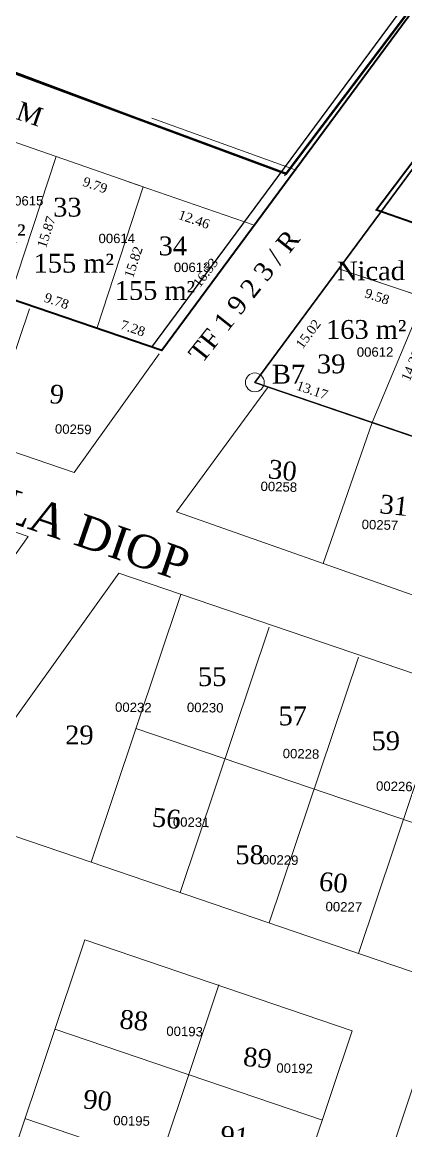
# Model space of a CAD drawing. Header units: metres. Extents: x 251686 to 255059, y 1627526 to 1631912.
# Drawn here: x 253478.1 to 253518.8, y 1631226 to 1631343.7 of the extents above; entities that cross this region are included whole.
import ezdxf
from ezdxf.enums import TextEntityAlignment as Align

# ---------------------------------------------------------------- set-up
doc = ezdxf.new("R2010")
doc.units = ezdxf.units.M
doc.header["$MEASUREMENT"] = 0
for name, color, linetype in [('A_revoir_niveau_0', 7, 'Continuous'), ('historique_numero_parcelle', 7, 'Continuous'), ('limites_parcelles', 7, 'Continuous'), ('limites_tf', 7, 'Continuous'), ('numero_lot', 7, 'Continuous'), ('numero_parcelle', 7, 'Continuous'), ('toponymie', 7, 'Continuous')]:
    doc.layers.add(name, color=color, linetype=linetype)
for name, color, linetype, lineweight in [('Cotation Linéaire', 7, 'Continuous', 0), ('Cotation Surface', 1, 'Continuous', 0), ('Div_Cont', 7, 'Continuous', 0), ('imptf3640', 7, 'Continuous', 0), ('LIMITE TITRE FONCIER', 5, 'Continuous', 13), ('TopoAlt', 3, 'Continuous', 0), ('Voirie', 252, 'Continuous', 0)]:
    doc.layers.add(name, color=color, linetype=linetype, lineweight=lineweight)
doc.styles.get("Standard").update_dxf_attribs({"font": 'txt.shx'})
doc.styles.add('Style-Arial', font='arial.ttf')
doc.styles.add('Style-Times New Roman', font='times.ttf')

msp = doc.modelspace()

# ---------------------------------------------------------------- linework, layer by layer
at = {"layer": 'A_revoir_niveau_0', "color": 1, "linetype": 'Continuous', "lineweight": 0, "ltscale": 5}
msp.add_line((253435.586177, 1631328.436887), (253492.866295, 1631308.880067), dxfattribs=at)
at = {"layer": 'A_revoir_niveau_0', "color": 0, "linetype": 'Continuous', "lineweight": 0, "flags": 128}
msp.add_lwpolyline([(253505.903438, 1631327.411959), (253524.365559, 1631351.853095)], dxfattribs=at)
at = {"layer": 'A_revoir_niveau_0', "color": 1, "linetype": 'Continuous', "lineweight": 0}
msp.add_point((253492.866295, 1631308.880067), dxfattribs=at)
msp.add_point((253492.866295, 1631308.880067), dxfattribs=at)
msp.add_point((253492.866295, 1631308.880067), dxfattribs=at)
msp.add_point((253492.866295, 1631308.880067), dxfattribs=at)
at = {"layer": 'A_revoir_niveau_0', "color": 5, "linetype": 'Continuous', "lineweight": 0}
msp.add_point((253492.866295, 1631308.880067), dxfattribs=at)
at = {"layer": 'Cotation Linéaire', "color": 7, "lineweight": 0, "ltscale": 0.02}
for p, q in [((253502.693387, 1631322.174424), (253492.866295, 1631308.880067)), ((253511.694962, 1631317.569979), (253502.766016, 1631305.492555)), ((253492.866528, 1631308.879987), (253484.408564, 1631311.767741)), ((253502.766016, 1631305.492555), (253516.028419, 1631300.962557)), ((253516.028419, 1631300.962557), (253527.556799, 1631297.024843))]:
    msp.add_line(p, q, dxfattribs=at)
at = {"layer": 'Div_Cont', "color": 0, "lineweight": 0, "ltscale": 0.02}
for p, q in [((253511.694962, 1631317.569979), (253502.766016, 1631305.492555)), ((253516.028419, 1631300.962557), (253516.028419, 1631300.962557))]:
    msp.add_line(p, q, dxfattribs=at)
at = {"layer": 'imptf3640', "color": 4, "lineweight": 0, "ltscale": 0.02}
for p, q in [((253506.08566, 1631327.649769), (253513.634481, 1631337.641705)), ((253507.044647, 1631328.0611), (253491.807472, 1631333.56329))]:
    msp.add_line(p, q, dxfattribs=at)
at = {"layer": 'imptf3640', "color": 4, "lineweight": 0, "ltscale": 0.02, "const_width": 0.2, "flags": 128}
msp.add_lwpolyline([(253502.693387, 1631322.174424), (253502.693387, 1631322.174424)], dxfattribs=at)
at = {"layer": 'imptf3640', "color": 7, "lineweight": 0, "ltscale": 0.02, "flags": 128}
msp.add_lwpolyline([(253500.798879, 1631319.611406), (253492.866528, 1631308.879987)], dxfattribs=at)
at = {"layer": 'LIMITE TITRE FONCIER', "color": 5, "linetype": 'Continuous', "lineweight": 40, "flags": 128}
msp.add_lwpolyline([(253456.97, 1631424.24), (253481.7, 1631407.08), (253496.51, 1631402.14), (253522.3, 1631399.23), (253554.64, 1631392.44), (253492.87, 1631308.88), (253435.59, 1631328.43), (253459.34, 1631349.77), (253385.02, 1631375.83), (253444.4, 1631416.91), (253456.97, 1631424.24)], dxfattribs=at)
at = {"layer": 'limites_parcelles', "color": 7, "lineweight": 0, "ltscale": 0.02}
for p, q in [((253381.318881, 1631374.493586), (253505.665553, 1631327.806463)), ((253464.58677, 1631343.128268), (253483.410878, 1631336.107143)), ((253502.693387, 1631322.174424), (253489.356236, 1631326.80027)), ((253527.63756, 1631319.636645), (253515.679179, 1631323.814979)), ((253511.694962, 1631317.569979), (253556.110919, 1631302.570786))]:
    msp.add_line(p, q, dxfattribs=at)
at = {"layer": 'limites_parcelles', "color": 7, "lineweight": 0}
for p, q in [((253483.573428, 1631295.926521), (253341.600017, 1631344.266026)), ((253474.038378, 1631299.173041), (253478.849262, 1631313.302637)), ((253492.597926, 1631308.517249), (253483.573428, 1631295.926521)), ((253478.704372, 1631289.133349), (253433.994563, 1631304.35627)), ((253504.105836, 1631304.912416), (253494.443257, 1631291.73043)), ((253510.020397, 1631286.24399), (253515.225252, 1631301.236892)), ((253564.726916, 1631266.97575), (253494.443257, 1631291.73043)), ((253478.704372, 1631289.133349), (253460.445412, 1631263.658955)), ((253488.307046, 1631285.219331), (253471.79051, 1631262.184912)), ((253561.172283, 1631260.409971), (253488.307046, 1631285.219331)), ((253485.365856, 1631254.5295), (253494.907275, 1631282.972067)), ((253494.832286, 1631251.306344), (253504.287727, 1631279.492615)), ((253504.298715, 1631248.083187), (253513.768486, 1631276.312174)), ((253513.765145, 1631244.860031), (253523.249246, 1631273.131734)), ((253556.337597, 1631246.210471), (253490.136565, 1631268.750784)), ((253485.365856, 1631254.5295), (253472.882256, 1631258.779952)), ((253515.658431, 1631244.215399), (253485.365856, 1631254.5295)), ((253469.673252, 1631201.462073), (253484.714764, 1631246.300185)), ((253513.114053, 1631236.630715), (253484.714764, 1631246.300185)), ((253551.630864, 1631231.967404), (253515.658431, 1631244.215399)), ((253489.372989, 1631213.022883), (253498.935903, 1631241.529524)), ((253509.93358, 1631227.149859), (253481.534291, 1631236.819329)), ((253498.025703, 1631191.652982), (253513.114053, 1631236.630715)), ((253511.956046, 1631208.024999), (253520.687197, 1631234.05219)), ((253506.753107, 1631217.669004), (253478.353818, 1631227.338474))]:
    msp.add_line(p, q, dxfattribs=at)
at = {"layer": 'limites_parcelles', "color": 7, "lineweight": 0, "ltscale": 0.02, "flags": 128}
for points, const_width in [([(253381.937567, 1631373.650893), (253506.08566, 1631327.649769), (253524.878595, 1631352.524887), (253409.747801, 1631395.61196), (253383.821909, 1631377.866894), (253383.612442, 1631377.723523), (253381.937567, 1631373.650893)], 0.25), ([(253534.371553, 1631348.552399), (253570.066475, 1631336.080367), (253569.198668, 1631328.896324), (253568.718365, 1631305.282752), (253515.679179, 1631323.814979), (253534.371553, 1631348.552399)], 0.2)]:
    msp.add_lwpolyline(points, dxfattribs=dict(at, const_width=const_width))
for points in [[(253467.480926, 1631317.547247), (253470.229324, 1631316.608877), (253476.713361, 1631314.39507), (253481.673342, 1631329.464998), (253472.455676, 1631332.662045), (253467.480926, 1631317.547247)], [(253515.225252, 1631301.236892), (253516.028419, 1631300.962557), (253527.556799, 1631297.024843), (253550.514543, 1631289.183237), (253567.199826, 1631283.484096), (253572.054563, 1631281.825878), (253570.677639, 1631297.65163), (253567.372661, 1631298.767715), (253556.110919, 1631302.570786), (253533.12064, 1631310.334564), (253521.575922, 1631314.233195), (253520.771617, 1631314.504808), (253515.225252, 1631301.236892)], [(253521.575922, 1631314.233195), (253520.771617, 1631314.504808), (253515.225252, 1631301.236892), (253516.028419, 1631300.962557), (253525.948385, 1631297.574224), (253531.509947, 1631310.878492), (253521.575922, 1631314.233195)]]:
    msp.add_lwpolyline(points, close=True, dxfattribs=at)
msp.add_lwpolyline([(253515.679179, 1631323.814979), (253568.718365, 1631305.282752)], dxfattribs=at)
at = {"layer": 'limites_parcelles', "color": 7, "lineweight": 0, "ltscale": 0.02}
for points in [[(253515.679179, 1631323.814979), (253568.718365, 1631305.282752), (253569.037498, 1631320.972564), (253525.125194, 1631336.315801)], [(253476.713361, 1631314.39507), (253485.973195, 1631311.233538), (253490.918365, 1631326.258462), (253481.673342, 1631329.464998)], [(253520.771617, 1631314.504808), (253511.694962, 1631317.569979), (253502.766016, 1631305.492555), (253515.225252, 1631301.236892)]]:
    msp.add_3dface(points, dxfattribs=at)
at = {"layer": 'limites_tf', "color": 1, "linetype": 'Continuous', "lineweight": 30}
for p, q in [((253492.868948, 1631308.882798), (253435.587296, 1631328.433585)), ((253573.613242, 1631281.302311), (253502.756319, 1631305.496001))]:
    msp.add_line(p, q, dxfattribs=at)
at = {"layer": 'limites_tf', "color": 1, "linetype": 'Continuous', "lineweight": 30, "flags": 128}
for points in [[(253553.526932, 1631392.668159), (253546.374038, 1631394.063925), (253522.293472, 1631399.239528), (253496.500606, 1631402.141758), (253481.688229, 1631407.086766), (253456.964691, 1631424.239225), (253444.392474, 1631416.911752), (253385.018119, 1631375.830096), (253459.33699, 1631349.772482), (253435.587296, 1631328.433585), (253491.81364, 1631309.242985), (253553.526932, 1631392.668159)], [(253502.756319, 1631305.496001), (253573.613242, 1631281.302311), (253590.272742, 1631297.540262), (253595.2811, 1631311.671987), (253598.419808, 1631310.501254), (253587.641242, 1631358.788907), (253583.135524, 1631386.874286), (253565.458428, 1631390.327222), (253502.756319, 1631305.496001)]]:
    msp.add_lwpolyline(points, close=True, dxfattribs=at)
at = {"layer": 'limites_tf', "color": 5, "linetype": 'Continuous', "lineweight": 30, "flags": 128}
for points in [[(253456.97, 1631424.24), (253481.692512, 1631407.085632), (253496.504655, 1631402.139524), (253522.297523, 1631399.235425), (253546.377914, 1631394.058057), (253554.632517, 1631392.446698), (253492.866295, 1631308.880067), (253435.585576, 1631328.435111), (253459.33699, 1631349.772482), (253385.01938, 1631375.835626), (253444.397157, 1631416.913367), (253456.97, 1631424.24)], [(253565.462192, 1631390.319958), (253581.47345, 1631387.191228), (253579.703293, 1631368.260076), (253575.136051, 1631329.661226), (253574.821141, 1631307.566824), (253577.215804, 1631280.06186), (253502.753504, 1631305.492534), (253565.462192, 1631390.319958)]]:
    msp.add_lwpolyline(points, close=True, dxfattribs=at)
at = {"layer": 'TopoAlt', "color": 7, "lineweight": 0, "ltscale": 0.02}
msp.add_circle((253502.766016, 1631305.492555), 1, dxfattribs=at)
at = {"layer": 'voirie', "color": 7, "linetype": 'Continuous', "lineweight": 80}
msp.add_open_spline([(253509.794243, 1631705.459673), (253517.191333, 1631698.261828), (253524.588424, 1631691.063983), (253531.985514, 1631683.866138), (253536.537074, 1631679.437177), (253539.193052, 1631673.463741), (253542.061743, 1631667.696376), (253546.328939, 1631659.117386), (253549.880225, 1631650.584514), (253552.444753, 1631641.326407), (253554.628455, 1631633.44311), (253556.050551, 1631625.52684), (253556.273139, 1631617.500048), (253556.463705, 1631610.628057), (253556.415519, 1631603.688219), (253555.559067, 1631596.852248), (253554.697487, 1631589.975349), (253553.840938, 1631583.10189), (253552.789271, 1631576.253797), (253550.602424, 1631562.013804), (253548.392616, 1631547.779831), (253546.201814, 1631533.540665), (253543.857361, 1631518.302841), (253541.57784, 1631503.054118), (253539.305748, 1631487.808473), (253538.21101, 1631480.462823), (253538.594992, 1631472.921242), (253539.622091, 1631465.526948), (253540.273432, 1631460.837807), (253541.984434, 1631456.486382), (253544.212414, 1631452.161863), (253547.094067, 1631446.568561), (253550.619237, 1631441.777572), (253554.637161, 1631437.148863), (253558.337684, 1631432.885804), (253563.822011, 1631430.966256), (253567.675304, 1631426.500987), (253576.090012, 1631416.749861), (253584.806864, 1631406.018817), (253584.497443, 1631393.815078), (253584.291825, 1631385.70537), (253583.488517, 1631377.5521), (253582.664247, 1631369.455466), (253581.352765, 1631356.573033), (253579.546272, 1631343.707712), (253578.477275, 1631330.813834), (253577.516314, 1631319.223045), (253578.232656, 1631307.504293), (253579.331512, 1631295.884551), (253580.492014, 1631283.612942), (253582.145392, 1631271.425667), (253585.349271, 1631259.478712), (253592.042684, 1631234.519626), (253601.075807, 1631210.541817), (253607.940211, 1631185.773482), (253609.982447, 1631178.404629), (253611.969353, 1631171.047473), (253613.598025, 1631163.547279), (253615.86122, 1631153.125046), (253617.192832, 1631142.618882), (253618.192363, 1631132.009784), (253618.974313, 1631123.710096), (253619.451084, 1631115.409742), (253619.420707, 1631107.107284), (253619.383915, 1631097.05167), (253619.258135, 1631086.954445), (253618.136797, 1631076.936983), (253613.085338, 1631031.809812), (253607.920798, 1630986.823369), (253602.873829, 1630941.760225), (253598.505641, 1630902.757754), (253594.657551, 1630863.693173), (253589.788853, 1630824.74971), (253588.779408, 1630816.675427), (253587.769964, 1630808.601144), (253586.76052, 1630800.526861)], degree=3, knots=[0, 0, 0, 0, 0.032868656, 0.032868656, 0.032868656, 0.0530933214, 0.0530933214, 0.0530933214, 0.0831776336, 0.0831776336, 0.0831776336, 0.1087944889, 0.1087944889, 0.1087944889, 0.1307258908, 0.1307258908, 0.1307258908, 0.1527885997, 0.1527885997, 0.1527885997, 0.1986660178, 0.1986660178, 0.1986660178, 0.2477610268, 0.2477610268, 0.2477610268, 0.2714159597, 0.2714159597, 0.2714159597, 0.2864168956, 0.2864168956, 0.2864168956, 0.3058190024, 0.3058190024, 0.3058190024, 0.3236884171, 0.3236884171, 0.3236884171, 0.3627111306, 0.3627111306, 0.3627111306, 0.3886427564, 0.3886427564, 0.3886427564, 0.429902174, 0.429902174, 0.429902174, 0.4669918102, 0.4669918102, 0.4669918102, 0.5061621734, 0.5061621734, 0.5061621734, 0.5879952786, 0.5879952786, 0.5879952786, 0.6123415301, 0.6123415301, 0.6123415301, 0.6461729623, 0.6461729623, 0.6461729623, 0.6726399011, 0.6726399011, 0.6726399011, 0.7046956251, 0.7046956251, 0.7046956251, 0.8491018716, 0.8491018716, 0.8491018716, 0.9740865025, 0.9740865025, 0.9740865025, 1, 1, 1, 1], dxfattribs=at)

# ---------------------------------------------------------------- texts
at = {"layer": 'Cotation Linéaire', "color": 7, "lineweight": 0, "ltscale": 0.02, "char_height": 1, "attachment_point": 2, "line_spacing_factor": 0.6}
for s, insert, rotation in [('\\fTimes New Roman|b0|i0|c00|p23;9.79', (253485.968165, 1631326.916944), 340.87143954), ('\\fTimes New Roman|b0|i0|c00|p23;15.87', (253480.143225, 1631321.617401), 71.78202093), ('\\fTimes New Roman|b0|i0|c00|p23;12.46', (253496.478188, 1631323.271658), 340.87143954), ('\\fTimes New Roman|b0|i0|c00|p23;15.82', (253489.395654, 1631318.433367), 71.78202093), ('\\fTimes New Roman|b0|i0|c00|p23;16.53', (253497.12643, 1631317.446787), 53.52928517), ('\\fTimes New Roman|b0|i0|c00|p23;9.78', (253481.875283, 1631314.613805), 341.14882893), ('\\fTimes New Roman|b0|i0|c00|p23;9.58', (253515.913342, 1631315.089958), 341.34027219), ('\\fTimes New Roman|b0|i0|c00|p23;7.28', (253489.98031, 1631311.721249), 341.14882893), ('\\fTimes New Roman|b0|i0|c00|p23;15.02', (253508.034596, 1631310.936783), 53.52416274), ('\\fTimes New Roman|b0|i0|c00|p23;14.38', (253518.921065, 1631307.485164), 67.31366311), ('\\fTimes New Roman|b0|i0|c00|p23;13.17', (253509.024271, 1631305.140842), 341.14150898)]:
    msp.add_mtext(s, dxfattribs=dict(at, insert=insert, rotation=rotation))
at = {"layer": 'Cotation Surface', "lineweight": 0, "ltscale": 0.02, "char_height": 2, "attachment_point": 5, "rotation": 359.99810924, "line_spacing_factor": 0.6}
for insert in [(253474.151078, 1631321.264907), (253483.53728, 1631318.138392), (253492.15242, 1631315.241825)]:
    msp.add_mtext('\\fTimes New Roman|b0|i0|c00|p23;155 m²', dxfattribs=dict(at, insert=insert))
at = {"layer": 'Cotation Surface', "color": 1, "lineweight": 0, "ltscale": 0.02, "insert": (253514.595138, 1631311.102724), "char_height": 2, "attachment_point": 5, "rotation": 359.99810924, "line_spacing_factor": 0.6}
msp.add_mtext('\\fTimes New Roman|b0|i0|c00|p23;163 m²', dxfattribs=at)
at = {"layer": 'historique_numero_parcelle', "color": 7, "lineweight": 0, "style": 'Style-Times New Roman'}
msp.add_text('Nicad Partie A Tf 3640/R : 0133011301000735', height=2, rotation=0.23, dxfattribs=at).set_placement((253511.484903, 1631318.323914), align=Align.TOP_LEFT)
at = {"layer": 'numero_lot', "color": 7, "linetype": 'Continuous', "lineweight": 0, "char_height": 2, "line_spacing_factor": 0.6}
for s, insert, attachment_point, rotation in [('\\fTimes New Roman|b0|i0|c00|p23;33', (253482.85904, 1631324.085371), 5, 359.99810924), ('\\fTimes New Roman|b0|i0|c00|p23;34', (253494.055526, 1631319.972847), 5, 359.99810924), ('\\fTimes New Roman|b0|i0|c00|p23;39', (253510.871633, 1631307.442933), 5, 359.99810924), ('\\fTimes New Roman|b0|i0|c00|p23;9', (253480.892759, 1631303.279358), 7, 354.48490512), ('\\fTimes New Roman|b0|i0|c00|p23;30', (253504.096474, 1631295.296873), 7, 353.88490743), ('\\fTimes New Roman|b0|i0|c00|p23;31', (253515.935162, 1631291.589363), 7, 353.88490743), ('\\fTimes New Roman|b0|i0|c00|p23;55', (253496.724506, 1631273.207999), 7, 0.29392859), ('\\fTimes New Roman|b0|i0|c00|p23;57', (253505.281699, 1631269.042925), 7, 0.29392859), ('\\fTimes New Roman|b0|i0|c00|p23;29', (253482.63023, 1631267.013974), 7, 0.29392859), ('\\fTimes New Roman|b0|i0|c00|p23;59', (253515.16843, 1631266.397927), 7, 0.29392859), ('\\fTimes New Roman|b0|i0|c00|p23;56', (253491.77234, 1631258.32318), 7, 354.48490512), ('\\fTimes New Roman|b0|i0|c00|p23;58', (253500.700129, 1631254.291365), 7, 0.29392859), ('\\fTimes New Roman|b0|i0|c00|p23;60', (253509.50742, 1631251.509436), 7, 354.48490512), ('\\fTimes New Roman|b0|i0|c00|p23;88', (253488.318338, 1631236.878147), 7, 354.48490512), ('\\fTimes New Roman|b0|i0|c00|p23;89', (253501.452312, 1631232.899074), 7, 354.48490512), ('\\fTimes New Roman|b0|i0|c00|p23;90', (253484.463819, 1631228.378086), 7, 354.48490512), ('\\fTimes New Roman|b0|i0|c00|p23;91', (253499.014565, 1631224.560868), 7, 354.48490512)]:
    msp.add_mtext(s, dxfattribs=dict(at, insert=insert, attachment_point=attachment_point, rotation=rotation))
at = {"layer": 'numero_parcelle', "color": 5, "lineweight": 0, "style": 'Style-Arial'}
for s, rotation, p in [('00615', 0.23, (253476.422614, 1631325.269034)), ('00614', 0.23, (253486.1607, 1631321.27556)), ('00613', 0.23, (253494.158765, 1631318.205772)), ('00612', 0.23, (253513.593004, 1631309.213211)), ('00259', 358.92, (253481.545843, 1631301.055111)), ('00258', 358.32, (253503.390065, 1631294.969296)), ('00257', 358.32, (253514.125769, 1631290.920179)), ('00232', 358.92, (253487.928377, 1631271.519537)), ('00230', 358.92, (253495.560673, 1631271.496953)), ('00228', 358.92, (253505.735798, 1631266.59098)), ('00226', 358.92, (253515.647759, 1631263.136975)), ('00231', 358.92, (253494.071336, 1631259.328828)), ('00229', 358.92, (253503.517683, 1631255.318518)), ('00227', 358.92, (253510.285035, 1631250.336465)), ('00193', 358.92, (253493.373165, 1631237.103608)), ('00192', 358.92, (253505.057466, 1631233.193432)), ('00195', 358.92, (253487.740486, 1631227.611002))]:
    msp.add_text(s, height=1, rotation=rotation, dxfattribs=at).set_placement(p, align=Align.TOP_LEFT)
at = {"layer": 'toponymie', "lineweight": 0, "char_height": 2, "width": 17.079821, "attachment_point": 1}
for s, insert, rotation in [('\\fTimes New Roman|b0|i0|c00|p23;RUE  8 M', (253468.617876, 1631338.551235), 341.19544913), ('\\fTimes New Roman|b0|i0|c00|p23;TF 1 9 2 3 / R', (253495.569619, 1631308.641309), 51.57419398), ('\\fTimes New Roman|b0|i0|c00|p23;TF 1 9 2 3 / R', (253495.569619, 1631308.641309), 51.57419398)]:
    msp.add_mtext(s, dxfattribs=dict(at, insert=insert, rotation=rotation))
at = {"layer": 'toponymie', "color": 7, "lineweight": 0, "ltscale": 0.02, "insert": (253506.347014, 1631306.360753), "char_height": 2, "attachment_point": 5, "rotation": 359.99810924, "line_spacing_factor": 0.6}
msp.add_mtext('\\fTimes New Roman|b0|i0|c00|p23;B7', dxfattribs=at)
at = {"layer": 'toponymie', "lineweight": 13, "insert": (253444.750135, 1631301.559274), "char_height": 3.5, "attachment_point": 7, "rotation": 341.00177387, "line_spacing_factor": 0.6}
msp.add_mtext('\\fTimes New Roman|b0|i0|c00|p23;Famille ISMAILA DIOP', dxfattribs=at)

doc.saveas('drawing.dxf')
